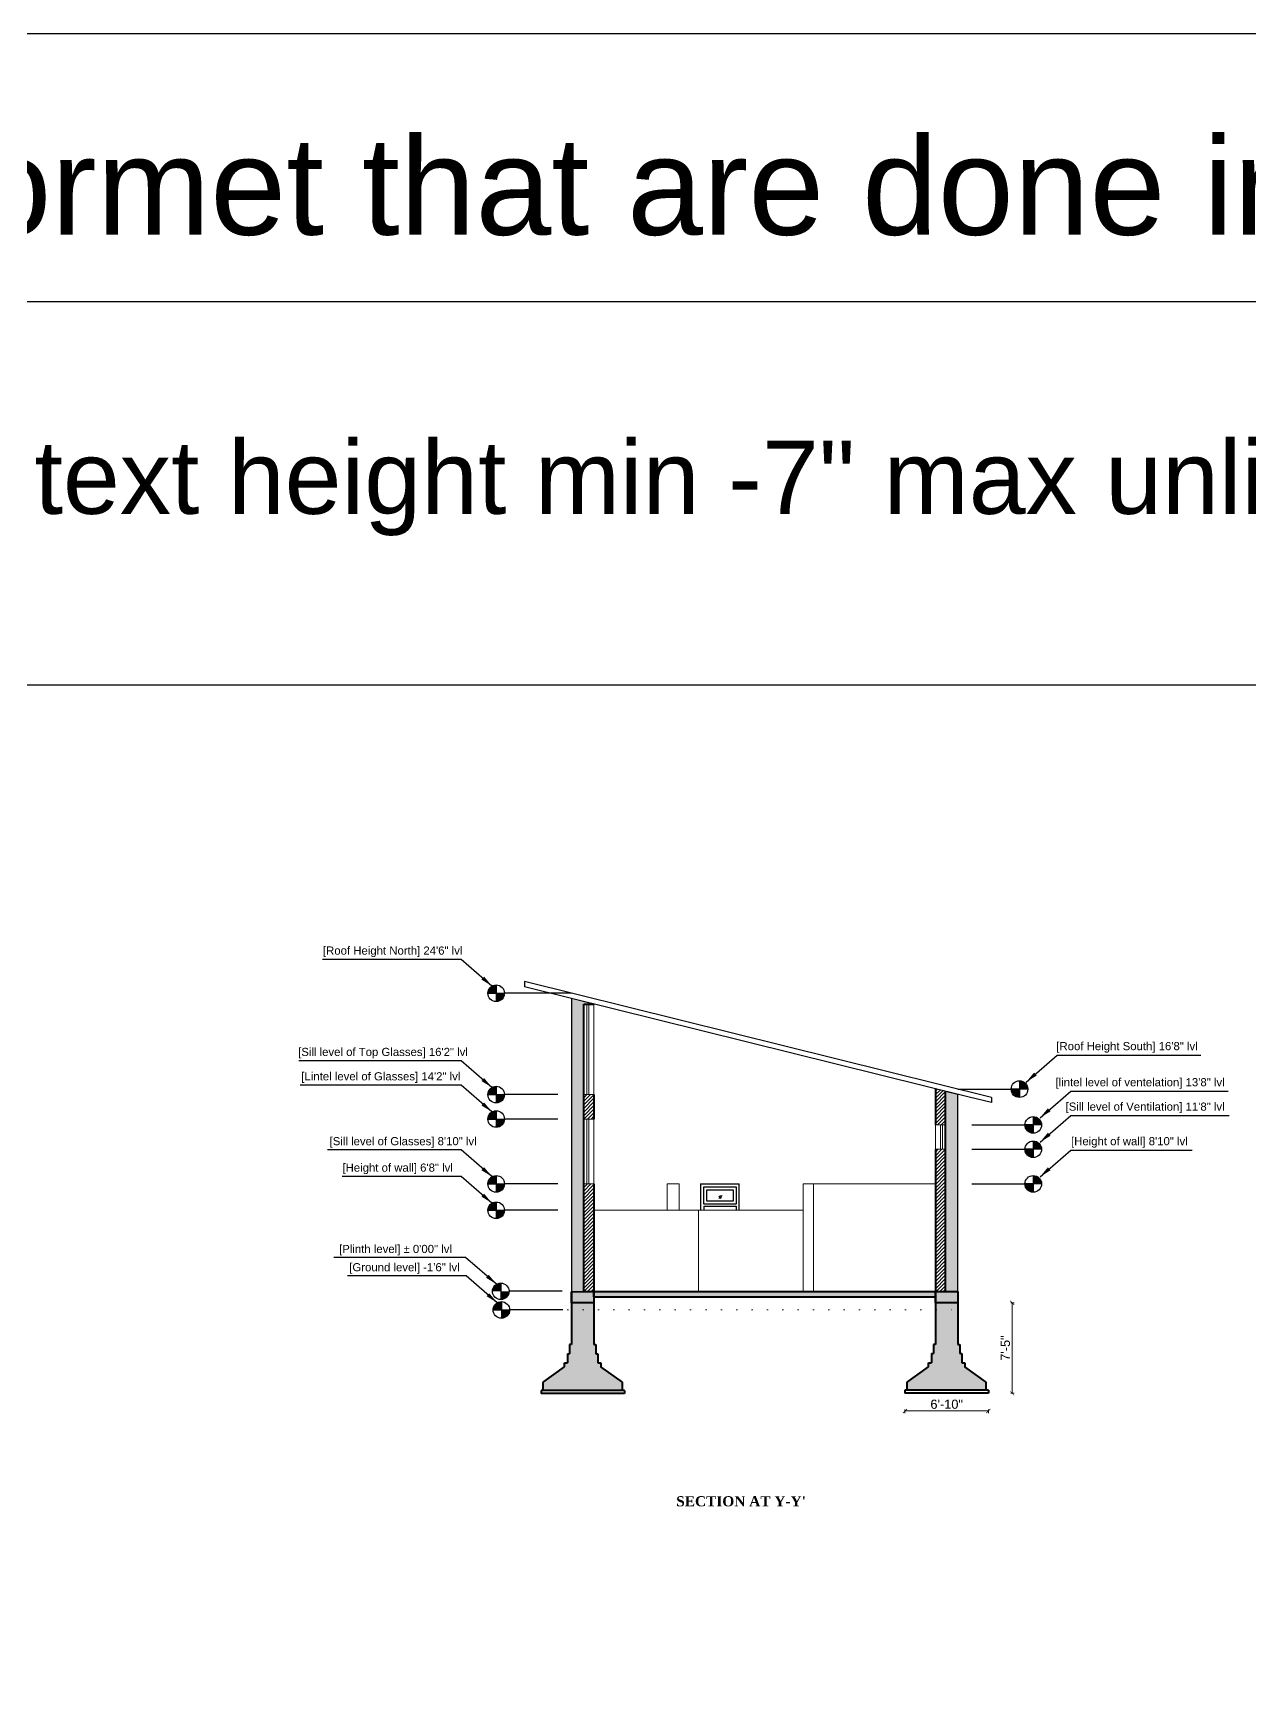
# Model space of a CAD drawing. Header units: inches. Extents: x -6800 to 96653, y -25814 to 17379.
# Drawn here: x 58487 to 59683, y 9694 to 11336 of the extents above; entities that cross this region are included whole.
import ezdxf

# ---------------------------------------------------------------- set-up
doc = ezdxf.new("R2010")
doc.units = ezdxf.units.IN
doc.header["$MEASUREMENT"] = 0
doc.header["$PDMODE"] = 34
doc.linetypes.add('ACAD_ISO07W100', pattern=[3, 0, -3])
doc.layers.add('0 @ 1', color=7, linetype='Continuous')
doc.layers.add('doors', color=52, linetype='Continuous')
for name, color, linetype, lineweight in [('dimension', 50, 'Continuous', 20), ('dimension @ 1', 50, 'Continuous', 20), ('furniture', 44, 'Continuous', 15), ('Page Format', 7, 'Continuous', 25), ('section', 24, 'Continuous', 40), ('text', 31, 'Continuous', 13), ('Win ele', 211, 'Continuous', 15), ('windows', 4, 'Continuous', 13)]:
    doc.layers.add(name, color=color, linetype=linetype, lineweight=lineweight)
doc.styles.get("Standard").update_dxf_attribs({"font": 'arial.ttf'})
doc.dimstyles.get("Standard").update_dxf_attribs({"dimtxt": 7, "dimasz": 4, "dimexe": 2, "dimexo": 2, "dimgap": 2, "dimtad": 1, "dimdec": 0, "dimzin": 0, "dimdsep": 46, "dimlunit": 4, "dimtxsty": 'Standard', "dimblk": 'ARCHTICK', "dimcen": 0.25, "dimclrd": 256, "dimclre": 256, "dimclrt": 256, "dimadec": 0, "dimazin": 0, "dimtfac": 1, "dimtdec": 0, "dimtofl": 0, "dimtmove": 0, "dimatfit": 3, "dimfxl": 1, "dimfxlon": 1, "dimtolj": 1, "dimtzin": 0, "dimlwd": -1, "dimlwe": -1, "dimarcsym": 1})

# ---------------------------------------------------------------- blocks, each defined once
blk = doc.blocks.new('_ArchTick')
at = {"color": 0, "linetype": 'ByBlock', "const_width": 0.15}
blk.add_lwpolyline([(-0.5, -0.5), (0.5, 0.5)], dxfattribs=at)
blk = doc.blocks.new('*D1835')
at = {"layer": 'Defpoints', "color": 0, "transparency": 16777216}
for p in [(59396.1, 10087.4), (59396.1, 9998.4), (59449.5, 9998.4)]:
    blk.add_point(p, dxfattribs=at)
at = {"layer": 'dimension', "transparency": 16777216}
for p, q in [((59448.2, 10087.4), (59451.5, 10087.4)), ((59449.5, 10087.4), (59449.5, 9998.4)), ((59448.2, 9998.4), (59451.5, 9998.4))]:
    blk.add_line(p, q, dxfattribs=at)
at = {"layer": 'dimension', "transparency": 16777216, "xscale": 4, "yscale": 4, "zscale": 4}
for p, rotation in [((59449.5, 10087.4), 90), ((59449.5, 9998.4), 270)]:
    blk.add_blockref('_ArchTick', p, dxfattribs=dict(at, rotation=rotation))
at = {"layer": 'dimension', "transparency": 16777216, "insert": (59442.9, 10042.9), "char_height": 9, "attachment_point": 5, "rotation": 90}
blk.add_mtext('\\A1;7\'-5"', dxfattribs=at)
blk = doc.blocks.new('*D1836')
at = {"layer": 'Defpoints', "color": 0, "transparency": 16777216}
for p in [(59344.1, 9998.4), (59426.1, 9998.4), (59426.1, 9981)]:
    blk.add_point(p, dxfattribs=at)
at = {"layer": 'dimension', "transparency": 16777216}
for p, q in [((59344.1, 9982.3), (59344.1, 9979)), ((59344.1, 9981), (59426.1, 9981)), ((59426.1, 9982.3), (59426.1, 9979))]:
    blk.add_line(p, q, dxfattribs=at)
at = {"layer": 'dimension', "transparency": 16777216, "xscale": 4, "yscale": 4, "zscale": 4, "rotation": 180}
blk.add_blockref('_ArchTick', (59344.1, 9981), dxfattribs=at)
at = {"layer": 'dimension', "transparency": 16777216, "xscale": 4, "yscale": 4, "zscale": 4}
blk.add_blockref('_ArchTick', (59426.1, 9981), dxfattribs=at)
at = {"layer": 'dimension', "transparency": 16777216, "insert": (59385.1, 9987.6), "char_height": 9, "attachment_point": 5}
blk.add_mtext('\\A1;6\'-10"', dxfattribs=at)

msp = doc.modelspace()

# ---------------------------------------------------------------- hatches: boundary and pattern name
at = {"ltscale": 10, "transparency": 33554687}
h = msp.add_hatch(color=0, dxfattribs=at)
h.dxf.hatch_style = 1
h.paths.add_polyline_path([(58942, 10400.1, 0.414214), (58933.8, 10391.9), (58942, 10391.9)])
h.paths.add_polyline_path([(58950.2, 10391.9), (58942, 10391.9), (58942, 10383.7, 0.414214)])
at = {"true_color": 0xf8991e, "transparency": 33554534}
h = msp.add_hatch(color=30, dxfattribs=at)
h.dxf.hatch_style = 1
h.paths.add_polyline_path([(59028.1, 10381.2), (59038.1, 10381.2), (59038.1, 10381.2), (59016.1, 10386.6), (59016.1, 10098.3), (59028.1, 10098.3)])
at = {"ltscale": 10, "transparency": 33554687}
h = msp.add_hatch(color=0, dxfattribs=at)
h.dxf.hatch_style = 1
h.paths.add_polyline_path([(58942, 10300.3, 0.414214), (58933.8, 10292.2), (58942, 10292.2)])
h.paths.add_polyline_path([(58950.2, 10292.2), (58942, 10292.2), (58942, 10284, 0.414214)])
at = {"lineweight": 0, "transparency": 33554687}
h = msp.add_hatch(dxfattribs=at)
h.set_pattern_fill('ANSI31', color=0, scale=20)
h.set_pattern_definition([(45, (48196.7337, 9968.9479), (-1.76776695, 1.76776695), [])])
h.paths.add_polyline_path([(59038.1, 10292.2), (59028.1, 10292.2), (59028.1, 10268.2), (59038.1, 10268.2)])
h.paths.add_polyline_path([(59038.1, 10204.4), (59028.1, 10204.4), (59028.1, 10098.4), (59038.1, 10098.4)])
h.paths.add_polyline_path([(59384.1, 10238.4), (59374.1, 10238.4), (59374.1, 10098.4), (59384.1, 10098.4)])
h.paths.add_polyline_path([(59384.1, 10295.3), (59374.1, 10297.8), (59374.1, 10262.4), (59384.1, 10262.4)])
at = {"ltscale": 10, "transparency": 33554687}
h = msp.add_hatch(color=0, dxfattribs=at)
h.dxf.hatch_style = 1
h.paths.add_polyline_path([(59456.7, 10305.8), (59456.7, 10297.6), (59464.8, 10297.6, 0.414214)])
h.paths.add_polyline_path([(59456.7, 10297.6), (59448.5, 10297.6, 0.414214), (59456.7, 10289.4)])
h = msp.add_hatch(color=0, dxfattribs=at)
h.dxf.hatch_style = 1
h.paths.add_polyline_path([(58942, 10276.3, 0.414214), (58933.8, 10268.2), (58942, 10268.2)])
h.paths.add_polyline_path([(58950.2, 10268.2), (58942, 10268.2), (58942, 10260, 0.414214)])
h = msp.add_hatch(color=0, dxfattribs=at)
h.dxf.hatch_style = 1
h.paths.add_polyline_path([(59470.3, 10270.6), (59470.3, 10262.4), (59478.4, 10262.4, 0.414214)])
h.paths.add_polyline_path([(59470.3, 10262.4), (59462.1, 10262.4, 0.414214), (59470.3, 10254.2)])
h = msp.add_hatch(color=0, dxfattribs=at)
h.dxf.hatch_style = 1
h.paths.add_polyline_path([(59470.3, 10246.6), (59470.3, 10238.4), (59478.4, 10238.4, 0.414214)])
h.paths.add_polyline_path([(59470.3, 10238.4), (59462.1, 10238.4, 0.414214), (59470.3, 10230.2)])
h = msp.add_hatch(color=0, dxfattribs=at)
h.dxf.hatch_style = 1
h.paths.add_polyline_path([(58942, 10212.6, 0.414214), (58933.8, 10204.4), (58942, 10204.4)])
h.paths.add_polyline_path([(58950.2, 10204.4), (58942, 10204.4), (58942, 10196.2, 0.414214)])
h = msp.add_hatch(color=0, dxfattribs=at)
h.dxf.hatch_style = 1
h.paths.add_polyline_path([(59470.3, 10212.6), (59470.3, 10204.4), (59478.4, 10204.4, 0.414214)])
h.paths.add_polyline_path([(59470.3, 10204.4), (59462.1, 10204.4, 0.414214), (59470.3, 10196.2)])
h = msp.add_hatch(color=0, dxfattribs=at)
h.dxf.hatch_style = 1
h.paths.add_polyline_path([(58942, 10186.6, 0.414214), (58933.8, 10178.4), (58942, 10178.4)])
h.paths.add_polyline_path([(58950.2, 10178.4), (58942, 10178.4), (58942, 10170.2, 0.414214)])
h = msp.add_hatch(color=0, dxfattribs=at)
h.dxf.hatch_style = 1
h.paths.add_polyline_path([(58938.3, 10098.7), (58946.5, 10098.7), (58946.5, 10106.8, 0.414214)])
h.paths.add_polyline_path([(58946.5, 10090.5, 0.414214), (58954.7, 10098.7), (58946.5, 10098.7)])
h = msp.add_hatch(color=0, dxfattribs=at)
h.dxf.hatch_style = 1
h.paths.add_polyline_path([(58939, 10080.4), (58947.1, 10080.4), (58947.1, 10088.6, 0.414214)])
h.paths.add_polyline_path([(58947.1, 10072.2, 0.414214), (58955.3, 10080.4), (58947.1, 10080.4)])
at = {"true_color": 0xffffff, "transparency": 33554646}
h = msp.add_hatch(dxfattribs=at)
h.set_pattern_fill('AR-CONC')
h.set_pattern_definition([(50, (32484.0974, 5467.19), (7.1726018, -0.6275213), [0.75, -8.25]), (355, (32484.0974, 5467.19), (-1.3875133, 7.5219213), [0.6, -6.6]), (100.451444, (32484.695, 5467.138), (5.7850885, 6.8943999), [0.637402, -7.0114211]), (46.1842, (32484.097, 5469.19), (10.6724133, -1.6551928), [1.125, -12.375]), (96.635635, (32484.987, 5469.052), (9.3466195, 9.741186), [0.9561034, -10.5171376]), (351.184164, (32484.097, 5469.19), (9.3466195, 9.741186), [0.9, -9.9]), (21, (32485.0974, 5468.69), (5.9690705, -4.0261889), [0.75, -8.25]), (326, (32485.0974, 5468.69), (2.4331533, 7.2515005), [0.6, -6.6]), (71.451445, (32485.595, 5468.3546), (8.4022238, 3.2253115), [0.6374019, -7.0114211]), (37.5, (32484.0974, 5467.19), (0.12159855, 3.32893854), [0, -6.52, 0, -6.7, 0, -6.625]), (7.5, (32484.0974, 5467.19), (2.63069537, 3.9441171), [0, -3.82, 0, -6.37, 0, -2.525]), (327.5, (32481.8674, 5467.19), (5.33822436, -0.22554872), [0, -2.5, 0, -7.8, 0, -10.35]), (317.5, (32480.8674, 5467.19), (5.8318617, 1.0010498), [0, -3.25, 0, -5.18, 0, -7.35])])
h.paths.add_polyline_path([(59374.1, 10098.4), (59038.1, 10098.4), (59038.1, 10093.3), (59374.1, 10093.3)])
h.paths.add_polyline_path([(59038.1, 10093.3), (59038.1, 10098.4), (59028.1, 10098.4), (59028.1, 10098.3), (59016.1, 10098.3), (59016.1, 10087.3), (59038.1, 10087.3)])
h.paths.add_polyline_path([(59038.1, 10080.3), (59016.1, 10080.3), (59016.1, 10046.3), (59014.1, 10046.3), (59014.1, 10037.3), (59012.1, 10037.3), (59012.1, 10028.3), (59009.1, 10028.3), (59009.1, 10024.3), (58988.1, 10009.3), (58988.1, 10001.3), (59066.1, 10001.3), (59066.1, 10009.3), (59045.1, 10024.3), (59045.1, 10028.3), (59042.1, 10028.3), (59042.1, 10037.3), (59040.1, 10037.3), (59040.1, 10046.3), (59038.1, 10046.3)])
h.paths.add_polyline_path([(59038.1, 10087.3), (59016.1, 10087.3), (59016.1, 10080.3), (59038.1, 10080.3)])
h.paths.add_polyline_path([(59396.1, 10080.3), (59374.1, 10080.3), (59374.1, 10046.4), (59372.1, 10046.4), (59372.1, 10037.4), (59370.1, 10037.4), (59370.1, 10028.4), (59367.1, 10028.4), (59367.1, 10024.4), (59346.1, 10009.4), (59346.1, 10001.4), (59424.1, 10001.4), (59424.1, 10009.4), (59403.1, 10024.4), (59403.1, 10028.4), (59400.1, 10028.4), (59400.1, 10037.4), (59398.1, 10037.4), (59398.1, 10046.4), (59396.1, 10046.4)])
h.paths.add_polyline_path([(59396.1, 10087.4), (59374.1, 10087.4), (59374.1, 10080.3), (59396.1, 10080.3)])
h.paths.add_polyline_path([(59396.1, 10098.4), (59374.1, 10098.4), (59374.1, 10093.3), (59374.1, 10087.4), (59396.1, 10087.4)])
at = {"layer": 'Win ele', "transparency": 33554526}
h = msp.add_hatch(color=256, dxfattribs=at)
h.dxf.hatch_style = 1
h.paths.add_polyline_path([(59384.1, 10098.4), (59396.1, 10098.4), (59396.1, 10292.4), (59384.1, 10295.3)])

# ---------------------------------------------------------------- linework, layer by layer
at = {"ltscale": 10, "transparency": 33554687}
for p, q in [((58942, 10400.1), (58942, 10383.7)), ((58933.8, 10391.9), (58950.2, 10391.9)), ((59016.1, 10391.9), (58950.2, 10391.9)), ((58942, 10300.3), (58942, 10284)), ((59396.1, 10297.6), (59448.5, 10297.6)), ((59464.8, 10297.6), (59448.5, 10297.6)), ((59456.7, 10305.8), (59456.7, 10289.4)), ((58933.8, 10292.2), (58950.2, 10292.2)), ((59002.5, 10292.2), (58950.2, 10292.2)), ((58933.8, 10268.2), (58950.2, 10268.2)), ((58942, 10276.3), (58942, 10260)), ((59002.5, 10268.2), (58950.2, 10268.2)), ((59470.3, 10270.6), (59470.3, 10254.2)), ((59409.7, 10262.4), (59462.1, 10262.4)), ((59478.4, 10262.4), (59462.1, 10262.4)), ((59470.3, 10246.6), (59470.3, 10230.2)), ((59409.7, 10238.4), (59462.1, 10238.4)), ((59478.4, 10238.4), (59462.1, 10238.4)), ((58933.8, 10204.4), (58950.2, 10204.4)), ((58942, 10212.6), (58942, 10196.2)), ((59002.5, 10204.4), (58950.2, 10204.4)), ((59409.7, 10204.4), (59462.1, 10204.4)), ((59478.4, 10204.4), (59462.1, 10204.4)), ((59470.3, 10212.6), (59470.3, 10196.2)), ((58942, 10186.6), (58942, 10170.2)), ((58933.8, 10178.4), (58950.2, 10178.4)), ((59002.5, 10178.4), (58950.2, 10178.4)), ((58946.5, 10106.8), (58946.5, 10090.5)), ((59007, 10098.7), (58954.7, 10098.7)), ((58947.1, 10088.6), (58947.1, 10072.2)), ((58939, 10080.4), (58955.3, 10080.4)), ((58939, 10080.4), (58955.3, 10080.4)), ((59007.7, 10080.4), (58955.3, 10080.4))]:
    msp.add_line(p, q, dxfattribs=at)
at = {"transparency": 33554687}
for p, q in [((59429.1, 10289.4), (58970, 10403.4)), ((58970, 10403.4), (58970, 10398.1)), ((59407.1, 10289.6), (58970, 10398.1)), ((59396.1, 10080.4), (59396.1, 10292.4)), ((59429.1, 10284.4), (59407.1, 10289.6)), ((59429.1, 10289.4), (59429.1, 10284.4))]:
    msp.add_line(p, q, dxfattribs=at)
at = {"lineweight": 5, "transparency": 33554610}
for p, q in [((59016.1, 10386.6), (59016.1, 10080.4)), ((59396.1, 10080.4), (59396.1, 10292.4)), ((59016.1, 10098.3), (59028.1, 10098.3)), ((59374.1, 10098.4), (59386.1, 10098.4))]:
    msp.add_line(p, q, dxfattribs=at)
at = {"lineweight": 5, "transparency": 33554559}
for p, q in [((59110.1, 10178.4), (59110.1, 10204.4)), ((59110.1, 10204.4), (59122.1, 10204.4)), ((59122.1, 10204.4), (59122.1, 10178.4))]:
    msp.add_line(p, q, dxfattribs=at)
at = {"lineweight": 9, "transparency": 33554687}
for p, q in [((59244.1, 10098.4), (59244.1, 10204.4)), ((59244.1, 10204.4), (59254.1, 10204.4)), ((59254.1, 10098.4), (59254.1, 10204.4)), ((59254.1, 10204.4), (59374.1, 10204.4)), ((59141.1, 10178.4), (59038.1, 10178.4)), ((59141.1, 10098.4), (59141.1, 10178.4)), ((59141.1, 10178.4), (59244.1, 10178.4)), ((59244.1, 10178.4), (59244.1, 10098.4))]:
    msp.add_line(p, q, dxfattribs=at)
at = {"transparency": 33554651}
for points in [[(56458.6, 11336.1), (60511.5, 11336.1), (60511.5, 8052.1), (56458.6, 8052.1)], [(56707.9, 11072.5), (60302.8, 11072.5), (60302.8, 8301.8), (56707.9, 8301.8)]]:
    msp.add_lwpolyline(points, close=True, dxfattribs=at)
at = {"transparency": 33554687}
for points in [[(59028.1, 10381.2), (59038.1, 10381.2), (59038.1, 10381.2), (59016.1, 10386.6), (59016.1, 10098.3), (59028.1, 10098.3), (59028.1, 10381.2)], [(59396.1, 10292.4), (59384.1, 10295.3), (59384.1, 10098.4), (59396.1, 10098.4), (59396.1, 10292.4)]]:
    msp.add_lwpolyline(points, close=True, dxfattribs=at)
at = {"transparency": 33554585}
msp.add_lwpolyline([(59149.1, 10198.4), (59175.1, 10198.4), (59175.1, 10187.4), (59149.1, 10187.4)], close=True, dxfattribs=at)
at = {"ltscale": 10, "transparency": 33554687}
for centre in [(58942, 10391.9), (58942, 10292.2), (59456.7, 10297.6), (58942, 10268.2), (59470.3, 10262.4), (59470.3, 10238.4), (58942, 10204.4), (59470.3, 10204.4), (58942, 10178.4), (58946.5, 10098.7), (58947.1, 10080.4)]:
    msp.add_circle(centre, 8.17, dxfattribs=at)
at = {"layer": 'doors', "transparency": 33554585}
for p, q in [((59143.1, 10204.4), (59143.1, 10178.4)), ((59143.1, 10204.4), (59181.1, 10204.4)), ((59181.1, 10178.4), (59181.1, 10204.4)), ((59146.1, 10182.4), (59146.1, 10178.4)), ((59146.1, 10182.4), (59178.1, 10182.4)), ((59178.1, 10182.4), (59178.1, 10178.4))]:
    msp.add_line(p, q, dxfattribs=at)
msp.add_lwpolyline([(59146.1, 10201.4), (59178.1, 10201.4), (59178.1, 10184.4), (59146.1, 10184.4)], close=True, dxfattribs=at)
at = {"layer": 'furniture', "transparency": 33554687}
for p, q in [((59164.2, 10193), (59161, 10190)), ((59162.7, 10193), (59161.1, 10191.5)), ((59163.6, 10191), (59162.3, 10189.9))]:
    msp.add_line(p, q, dxfattribs=at)
at = {"layer": 'Page Format', "transparency": 33554651}
msp.add_line((57002, 10695.3), (60179.6, 10695.3), dxfattribs=at)
at = {"layer": 'section', "transparency": 33554687}
for p, q in [((59028.1, 10098.3), (59028.1, 10381.2)), ((59028.1, 10381.2), (59038.1, 10381.2)), ((59374.1, 10297.8), (59374.1, 10262.4)), ((59038.1, 10292.2), (59038.1, 10268.2)), ((59384.1, 10098.4), (59384.1, 10295.3)), ((59374.1, 10238.4), (59374.1, 10098.4)), ((59038.1, 10204.4), (59038.1, 10098.4)), ((59028.1, 10098.4), (59384.1, 10098.4)), ((59038.1, 10093.3), (59374.1, 10093.3))]:
    msp.add_line(p, q, dxfattribs=at)
at = {"layer": 'section', "ltscale": 10, "transparency": 33554687}
for p, q in [((59016.1, 10098.3), (59038.1, 10098.4)), ((59016.1, 10087.3), (59016.1, 10098.3)), ((59016.1, 10098.3), (59016.1, 10087.3)), ((59028.1, 10087.3), (59016.1, 10087.3)), ((59038.1, 10087.3), (59016.1, 10087.3)), ((59016.1, 10087.3), (59016.1, 10046.3)), ((59038.1, 10098.4), (59038.1, 10087.3)), ((59038.1, 10093.3), (59038.1, 10098.4)), ((59038.1, 10098.4), (59374.1, 10098.4)), ((59038.1, 10098.3), (59038.1, 10087.3)), ((59038.1, 10093.3), (59374.1, 10093.3)), ((59038.1, 10087.3), (59038.1, 10046.3)), ((59374.1, 10087.4), (59374.1, 10098.4)), ((59374.1, 10098.4), (59396.1, 10098.4)), ((59374.1, 10098.4), (59374.1, 10087.4)), ((59374.1, 10098.4), (59374.1, 10093.3)), ((59386.1, 10087.4), (59374.1, 10087.4)), ((59396.1, 10087.4), (59374.1, 10087.4)), ((59374.1, 10087.4), (59374.1, 10046.4)), ((59396.1, 10098.4), (59396.1, 10087.4)), ((59396.1, 10098.4), (59396.1, 10087.4)), ((59396.1, 10087.4), (59396.1, 10046.4)), ((59012.1, 10037.3), (59012.1, 10028.3)), ((59012.1, 10037.3), (59014.1, 10037.3)), ((59016.1, 10046.3), (59014.1, 10046.3)), ((59014.1, 10046.3), (59014.1, 10037.3)), ((59038.1, 10046.3), (59040.1, 10046.3)), ((59040.1, 10046.3), (59040.1, 10037.3)), ((59040.1, 10037.3), (59042.1, 10037.3)), ((59042.1, 10037.3), (59042.1, 10028.3)), ((59370.1, 10037.4), (59370.1, 10028.4)), ((59370.1, 10037.4), (59372.1, 10037.4)), ((59374.1, 10046.4), (59372.1, 10046.4)), ((59372.1, 10046.4), (59372.1, 10037.4)), ((59396.1, 10046.4), (59398.1, 10046.4)), ((59398.1, 10046.4), (59398.1, 10037.4)), ((59398.1, 10037.4), (59400.1, 10037.4)), ((59400.1, 10037.4), (59400.1, 10028.4)), ((58988.1, 10009.3), (59009.1, 10024.3)), ((59009.1, 10024.3), (59009.1, 10028.3)), ((59009.1, 10028.3), (59012.1, 10028.3)), ((59042.1, 10028.3), (59045.1, 10028.3)), ((59045.1, 10028.3), (59045.1, 10024.3)), ((59066.1, 10009.3), (59045.1, 10024.3)), ((59346.1, 10009.4), (59367.1, 10024.4)), ((59367.1, 10024.4), (59367.1, 10028.4)), ((59367.1, 10028.4), (59370.1, 10028.4)), ((59400.1, 10028.4), (59403.1, 10028.4)), ((59403.1, 10028.4), (59403.1, 10024.4)), ((59424.1, 10009.4), (59403.1, 10024.4)), ((59068.1, 10001.3), (58986.1, 10001.3)), ((58986.1, 10001.3), (58986.1, 9998.3)), ((58988.1, 10001.3), (58988.1, 10009.3)), ((59066.1, 10001.3), (59066.1, 10009.3)), ((59068.1, 10001.3), (59068.1, 9998.3)), ((59426.1, 10001.4), (59344.1, 10001.4)), ((59344.1, 10001.4), (59344.1, 9998.4)), ((59346.1, 10001.4), (59346.1, 10009.4)), ((59424.1, 10001.4), (59424.1, 10009.4)), ((59426.1, 10001.4), (59426.1, 9998.4)), ((59068.1, 9998.3), (58986.1, 9998.3)), ((59426.1, 9998.4), (59344.1, 9998.4))]:
    msp.add_line(p, q, dxfattribs=at)
at = {"layer": 'section', "color": 0, "linetype": 'ACAD_ISO07W100', "lineweight": 0, "ltscale": 5, "transparency": 33554687}
msp.add_line((59012.5, 10080.4), (59401.5, 10080.4), dxfattribs=at)
at = {"layer": 'windows', "transparency": 33554687}
for p, q in [((59028.1, 10381.2), (59028.1, 10292.2)), ((59038.1, 10381.2), (59028.1, 10381.2)), ((59031.1, 10381.2), (59031.1, 10292.2)), ((59033.1, 10381.2), (59033.1, 10292.2)), ((59038.1, 10292.2), (59038.1, 10381.2)), ((59028.1, 10292.2), (59038.1, 10292.2)), ((59028.1, 10268.2), (59028.1, 10204.4)), ((59038.1, 10268.2), (59028.1, 10268.2)), ((59031.1, 10268.2), (59031.1, 10204.4)), ((59033.1, 10268.2), (59033.1, 10204.4)), ((59038.1, 10204.4), (59038.1, 10268.2)), ((59379.1, 10262.4), (59379.1, 10238.4)), ((59381.1, 10262.4), (59381.1, 10238.4)), ((59028.1, 10204.4), (59038.1, 10204.4))]:
    msp.add_line(p, q, dxfattribs=at)
msp.add_lwpolyline([(59374.1, 10262.4), (59384.1, 10262.4), (59384.1, 10238.4), (59374.1, 10238.4)], close=True, dxfattribs=at)

# ---------------------------------------------------------------- texts
at = {"ltscale": 10, "transparency": 33554687, "char_height": 8, "attachment_point": 9}
for s, insert in [('\\A1;[Roof Height North] 24\'6" lvl', (58908.8, 10427.5)), ('\\A1;[Sill level of Top Glasses] 16\'2" lvl', (58914.2, 10327.8)), ('\\A1;[Roof Height South] 16\'8" lvl', (59632, 10333.5)), ('\\A1;[Lintel level of Glasses] 14\'2" lvl', (58906.8, 10303.8)), ('\\A1;[lintel level of ventelation] 13\'8" lvl', (59658.5, 10298)), ('\\A1;[Sill level of Ventilation] 11\'8" lvl', (59658.5, 10274)), ('\\A1;[Sill level of Glasses] 8\'10" lvl', (58922.8, 10240)), ('\\A1;[Height of wall] 8\'10" lvl', (59622.2, 10240)), ('\\A1;[Height of wall] 6\'8" lvl', (58899.4, 10214)), ('\\A1; [Plinth level] ± 0\'00" lvl ', (58898.5, 10134)), ('\\A1;[Ground level] -1\'6" lvl', (58906.1, 10116))]:
    msp.add_mtext(s, dxfattribs=dict(at, insert=insert))
at = {"layer": 'dimension', "transparency": 33554651, "attachment_point": 1}
for s, width, insert, char_height in [('All drawing need to be as same formet that are done inside this box', 4077.133, (56484.4, 11234), 96), ('text height min -7" max unlimited', 1529.219, (58488, 10935.5), 72)]:
    msp.add_mtext_dynamic_manual_height_columns(s, width=width, gutter_width=1, heights=[0], dxfattribs=dict(at, insert=insert, char_height=char_height))
at = {"layer": 'text', "transparency": 33554687, "insert": (59119.1, 9897.2), "char_height": 10, "attachment_point": 1}
msp.add_mtext_dynamic_manual_height_columns("{\\fTimes New Roman|b1|i0|c0|p18;SECTION AT Y-Y'}", width=405.729, gutter_width=1, heights=[0], dxfattribs=at)

# ---------------------------------------------------------------- dimensions: what is measured, and where the dimension line sits
at = {"layer": 'dimension @ 1', "transparency": 33554651}
dim = msp.add_linear_dim(base=(59449.5, 9998.4), p1=(59396.1, 10087.4), p2=(59396.1, 9998.4), angle=90, dimstyle='Standard', override={"dimscale": 1, "dimtxt": 9, "dimtix": 0, "dimtofl": 0, "dimtmove": 0, "dimatfit": 3, "dimfxl": 1.25}, dxfattribs=at)
dim.commit()
dim.dimension.update_dxf_attribs({"geometry": '*D1835', "text_midpoint": (59442.9, 10042.9)})
dim = msp.add_linear_dim(base=(59426.1, 9981), p1=(59344.1, 9998.4), p2=(59426.1, 9998.4), dimstyle='Standard', override={"dimscale": 1, "dimtxt": 9, "dimtix": 0, "dimtofl": 0, "dimtmove": 0, "dimatfit": 3, "dimfxl": 1.25}, dxfattribs=at)
dim.commit()
dim.dimension.update_dxf_attribs({"geometry": '*D1836', "text_midpoint": (59385.1, 9987.6)})

# ---------------------------------------------------------------- leaders
at = {"layer": '0 @ 1', "ltscale": 10, "transparency": 33554687}
for points in [[(58937.9, 10399), (58907.5, 10425.2), (58771.2, 10425.2)], [(59463.3, 10304.6), (59493.7, 10330.9), (59635.1, 10330.9)], [(58937.9, 10299.2), (58907.5, 10325.5), (58747.8, 10325.5)], [(58937.9, 10275.2), (58907.5, 10301.5), (58749.1, 10301.5)], [(59476.9, 10269.4), (59507.3, 10295.7), (59661.8, 10295.7)], [(59476.9, 10245.4), (59507.3, 10271.7), (59662.8, 10271.7)], [(58937.9, 10211.5), (58907.5, 10237.8), (58776.2, 10237.8)], [(59476.9, 10211.4), (59507.3, 10237.7), (59626.4, 10237.7)], [(58937.9, 10185.5), (58907.5, 10211.8), (58790.7, 10211.8)], [(58943, 10087.5), (58912.6, 10113.8), (58795.9, 10113.8)]]:
    msp.add_leader(points, dimstyle='Standard', override={"dimscale": 1, "dimasz": 12, "dimexe": 6, "dimexo": 6, "dimtad": 1, "dimtoh": 0, "dimfxl": 12}, dxfattribs=at)
at = {"layer": '0 @ 1', "ltscale": 10, "transparency": 33554687, "annotation_type": 0, "has_hookline": 1, "hookline_direction": 1, "text_width": 113.3}
msp.add_leader([(58942.4, 10105.7), (58912, 10132), (58897.5, 10132)], dimstyle='Standard', override={"dimscale": 1, "dimasz": 12, "dimexe": 6, "dimexo": 6, "dimtad": 1, "dimtoh": 0, "dimfxl": 12}, dxfattribs=at)

doc.saveas('drawing.dxf')
